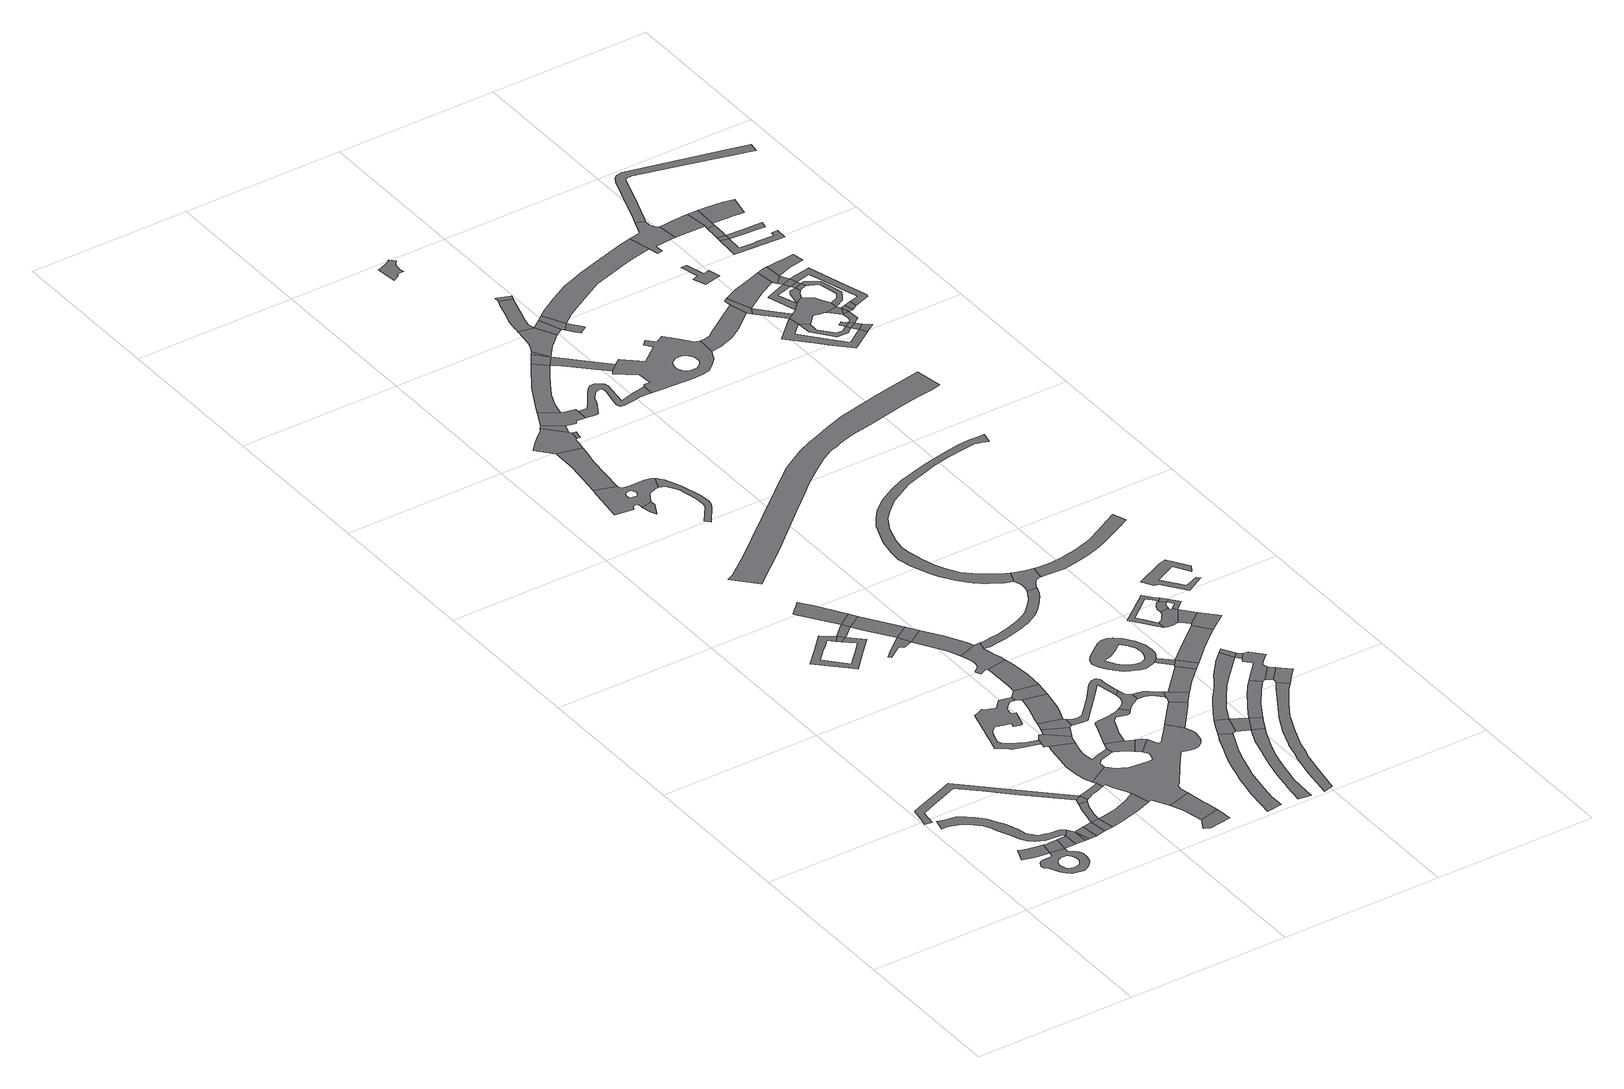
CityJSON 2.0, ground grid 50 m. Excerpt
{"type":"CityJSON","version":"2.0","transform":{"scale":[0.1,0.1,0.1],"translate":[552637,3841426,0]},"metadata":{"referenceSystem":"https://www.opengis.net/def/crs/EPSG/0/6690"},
"CityObjects":{
"road1":{"type":"Road","attributes":{"RoadStructureAttribute.sectionType":"1"},"geometry":[{"type":"MultiSurface","lod":"1","boundaries":[[[0,1,2,3,4,5,6,7,8]]]}]},
"road2":{"type":"Road","geometry":[{"type":"MultiSurface","lod":"1","boundaries":[[[7,9,10,11,12,13,14,15,16,17,18,19,20,21,22,23,24,25,26,27,28,29,30,31,32,33,34],[35,36,37,38,39,40,41,42,43,44,45,46,47,48,49,50,51,52,53,54,55,56,57,58]]]}]},
"road3":{"type":"Road","geometry":[{"type":"MultiSurface","lod":"1","boundaries":[[[59,60,61,62,63,64,65,66,67,68,69,70,71,72,73,74,75,76,77,78,79,80,81,82,83,84,85,86,87,88,89,90,91,92,93,94,95,96]]]}]},
"road4":{"type":"Road","geometry":[{"type":"MultiSurface","lod":"1","boundaries":[[[97,98,8,7,34,99]]]}]},
"road5":{"type":"Road","attributes":{"RoadStructureAttribute.sectionType":"1"},"geometry":[{"type":"MultiSurface","lod":"1","boundaries":[[[95,99,34,100]]]}]},
"road6":{"type":"Road","attributes":{"RoadStructureAttribute.sectionType":"1"},"geometry":[{"type":"MultiSurface","lod":"1","boundaries":[[[101,102,103,104,105,106,107,108,109,110,111,112,113,114,115]]]}]},
"road7":{"type":"Road","geometry":[{"type":"MultiSurface","lod":"1","boundaries":[[[96,95,100,116,117,118]]]}]},
"road8":{"type":"Road","attributes":{"RoadStructureAttribute.sectionType":"1"},"geometry":[{"type":"MultiSurface","lod":"1","boundaries":[[[118,117,119]]]}]},
"road9":{"type":"Road","geometry":[{"type":"MultiSurface","lod":"1","boundaries":[[[120,118,119,121]]]}]},
"road10":{"type":"Road","attributes":{"RoadStructureAttribute.sectionType":"1"},"geometry":[{"type":"MultiSurface","lod":"1","boundaries":[[[122,120,121,123]]]}]},
"road11":{"type":"Road","geometry":[{"type":"MultiSurface","lod":"1","boundaries":[[[124,122,123,125]]]}]},
"road12":{"type":"Road","geometry":[{"type":"MultiSurface","lod":"1","boundaries":[[[126,127,128,122,124,129,130,131,132,133]]]}]},
"road13":{"type":"Road","geometry":[{"type":"MultiSurface","lod":"1","boundaries":[[[115,114,126,133,134]]]}]},
"road14":{"type":"Road","attributes":{"RoadStructureAttribute.sectionType":"1"},"geometry":[{"type":"MultiSurface","lod":"1","boundaries":[[[135,136,137,138,139,124,125,140,141,142,143]]]}]},
"road15":{"type":"Road","geometry":[{"type":"MultiSurface","lod":"1","boundaries":[[[144,145,115,134,146,147,148,149]]]}]},
"road16":{"type":"Road","geometry":[{"type":"MultiSurface","lod":"1","boundaries":[[[150,151,152,153,154,155,156,157,158,159,160,161,162,163,164,165,166,167,168,169,170,171]]]}]},
"road17":{"type":"Road","geometry":[{"type":"MultiSurface","lod":"1","boundaries":[[[172,173,174,175,176,177,178,179,180,181,182,183,184,185,186,187,188,189,190,191,192,193,194,195,196,197,198,199,200,201,202,203,204,205,206,207,208,209,210,211,212,213,214,215,216,217,218,219,220]]]}]},
"road18":{"type":"Road","geometry":[{"type":"MultiSurface","lod":"1","boundaries":[[[221,222,223,224,225,226]]]}]},
"road19":{"type":"Road","geometry":[{"type":"MultiSurface","lod":"1","boundaries":[[[227,228,229,230,231,232,223,222]]]}]},
"road20":{"type":"Road","geometry":[{"type":"MultiSurface","lod":"1","boundaries":[[[233,234,235,236,237,238,239,240,241,242,243,244,245,246,247,248,249,250]]]}]},
"road21":{"type":"Road","geometry":[{"type":"MultiSurface","lod":"1","boundaries":[[[251,252,192,191,253,233,250,254,255,256]]]}]},
"road22":{"type":"Road","geometry":[{"type":"MultiSurface","lod":"1","boundaries":[[[171,170,160,159]]]}]},
"road23":{"type":"Road","geometry":[{"type":"MultiSurface","lod":"1","boundaries":[[[257,256,255,258]]]}]},
"road24":{"type":"Road","attributes":{"RoadStructureAttribute.sectionType":"1"},"geometry":[{"type":"MultiSurface","lod":"1","boundaries":[[[259,171,159,260]]]}]},
"road25":{"type":"Road","geometry":[{"type":"MultiSurface","lod":"1","boundaries":[[[261,257,258,262,263,264]]]}]},
"road26":{"type":"Road","geometry":[{"type":"MultiSurface","lod":"1","boundaries":[[[265,266,267,268,269,270,271,272,273,274,275,276,277,278,279,280,240,239,144,149,281,282,283,135,143,284,230,229,285,286,287,288,289,290,291,292,293,294,295,296,297,298,299,300,301]]]}]},
"road27":{"type":"Road","attributes":{"RoadStructureAttribute.sectionType":"1"},"geometry":[{"type":"MultiSurface","lod":"1","boundaries":[[[302,303,304,305,306,259,307]]]}]},
"road28":{"type":"Road","attributes":{"RoadStructureAttribute.sectionType":"1"},"geometry":[{"type":"MultiSurface","lod":"1","boundaries":[[[308,309,310,311,312,313,314,315]]]}]},
"road29":{"type":"Road","geometry":[{"type":"MultiSurface","lod":"1","boundaries":[[[316,317,244,243,318,319,320,321,322,323]]]}]},
"road30":{"type":"Road","attributes":{"RoadStructureAttribute.sectionType":"1"},"geometry":[{"type":"MultiSurface","lod":"1","boundaries":[[[324,325,326,261,264,327,328,329]]]}]},
"road31":{"type":"Road","geometry":[{"type":"MultiSurface","lod":"1","boundaries":[[[307,259,260,330]]]}]},
"road32":{"type":"Road","geometry":[{"type":"MultiSurface","lod":"1","boundaries":[[[331,330,260,332,308,333]]]}]},
"road33":{"type":"Road","geometry":[{"type":"MultiSurface","lod":"1","boundaries":[[[334,322,321,271,270]]]}]},
"road34":{"type":"Road","geometry":[{"type":"MultiSurface","lod":"1","boundaries":[[[335,220,219,336,324,329,337]]]}]},
"road35":{"type":"Road","geometry":[{"type":"MultiSurface","lod":"1","boundaries":[[[333,308,315,338]]]}]},
"road36":{"type":"Road","geometry":[{"type":"MultiSurface","lod":"1","boundaries":[[[339,340,341,342,343,344,345,346,347,316,323,348,349,350,351,352,353,354,355]]]}]},
"road37":{"type":"Road","attributes":{"RoadStructureAttribute.sectionType":"1"},"geometry":[{"type":"MultiSurface","lod":"1","boundaries":[[[356,357,358,359,360,361,335,337]]]}]},
"road38":{"type":"Road","attributes":{"RoadStructureAttribute.sectionType":"1"},"geometry":[{"type":"MultiSurface","lod":"1","boundaries":[[[362,363,338,315,364,365,366,367]]]}]},
"road39":{"type":"Road","geometry":[{"type":"MultiSurface","lod":"1","boundaries":[[[368,369,370,371,372]]]}]},
"road40":{"type":"Road","geometry":[{"type":"MultiSurface","lod":"1","boundaries":[[[367,366,373,374,375,376,377,378,359,358,379,380,381,382,383]]]}]},
"road41":{"type":"Road","attributes":{"RoadStructureAttribute.sectionType":"1"},"geometry":[{"type":"MultiSurface","lod":"1","boundaries":[[[384,385,386,387,388,389,390,391,392,372,371,393,394,395,396,397,398,399,400,401,402,403,404,405],[406,407,408,409,410,411,412,413,414,415,416,417,418,419,420,421,422,423]]]}]},
"road42":{"type":"Road","attributes":{"RoadStructureAttribute.sectionType":"1"},"geometry":[{"type":"MultiSurface","lod":"1","boundaries":[[[424,425,426,427,428,429,430,431,432,433,434,263,262,435,436,437,438,439,440,441]]]}]},
"road43":{"type":"Road","attributes":{"RoadStructureAttribute.sectionType":"1"},"geometry":[{"type":"MultiSurface","lod":"1","boundaries":[[[442,443,384,405,444,445,446]]]}]},
"road44":{"type":"Road","geometry":[{"type":"MultiSurface","lod":"1","boundaries":[[[447,448,449,450,451,452,453,454,455,456,457,458,459,460,461,462,463,464,465,466,467,468,469,470,471,472,473]]]}]},
"road45":{"type":"Road","geometry":[{"type":"MultiSurface","lod":"1","boundaries":[[[474,475,476,477,478,442,446,479,480,481,482,483,484,485]]]}]},
"road46":{"type":"Road","geometry":[{"type":"MultiSurface","lod":"1","boundaries":[[[486,487,441,440,488,489,490,339,355,491,492,493,494]]]}]},
"road47":{"type":"Road","geometry":[{"type":"MultiSurface","lod":"1","boundaries":[[[495,496,497,498,499,500,501,502,503,504,505,506,507,508,509,510,511,397,396]]]}]},
"road48":{"type":"Road","geometry":[{"type":"MultiSurface","lod":"1","boundaries":[[[512,513,514,515,516,517,518,519,520,521,522,523,524,525,526,527,528,529,530]]]}]},
"road49":{"type":"Road","attributes":{"RoadStructureAttribute.sectionType":"1"},"geometry":[{"type":"MultiSurface","lod":"1","boundaries":[[[531,474,485,532]]]}]},
"road50":{"type":"Road","geometry":[{"type":"MultiSurface","lod":"1","boundaries":[[[533,534,265,301,535,536]]]}]},
"road51":{"type":"Road","geometry":[{"type":"MultiSurface","lod":"1","boundaries":[[[537,538,483,482]]]}]},
"road52":{"type":"Road","geometry":[{"type":"MultiSurface","lod":"1","boundaries":[[[539,540,541,542,494,493,543,544,545,546,547]]]}]},
"road53":{"type":"Road","geometry":[{"type":"MultiSurface","lod":"1","boundaries":[[[548,549,447,473,550,551]]]}]},
"road54":{"type":"Road","geometry":[{"type":"MultiSurface","lod":"1","boundaries":[[[552,553,531,532,554,555,556,557,558,559]]]}]},
"road55":{"type":"Road","geometry":[{"type":"MultiSurface","lod":"1","boundaries":[[[547,546,560,533,536,561,562]]]}]},
"road56":{"type":"Road","geometry":[{"type":"MultiSurface","lod":"1","boundaries":[[[563,564,565,566,567,568,569,570,571,572,573,574,575,576,577,578,579,383,382,580,581,582,583,584,585,586,587,588,589,590,591,592,593,594,595,596,597,598]]]}]},
"road57":{"type":"Road","geometry":[{"type":"MultiSurface","lod":"1","boundaries":[[[551,550,512,599]]]}]},
"road58":{"type":"Road","geometry":[{"type":"MultiSurface","lod":"1","boundaries":[[[599,512,530,600,601]]]}]},
"road59":{"type":"Road","geometry":[{"type":"MultiSurface","lod":"1","boundaries":[[[602,603,604,605,606,607,608,609,610,611,612,613,614,615,616,617,618,619,620,621,622,623,624,625,626,627,628,629],[630,631,632,633,634,635,636,637,638,639,640,641,642,643,644,645,646,647,648,649,650,651]]]}]},
"road60":{"type":"Road","attributes":{"RoadStructureAttribute.sectionType":"1"},"geometry":[{"type":"MultiSurface","lod":"1","boundaries":[[[652,653,654,655,656,552,559,657,658,659,660,661,662]]]}]},
"road61":{"type":"Road","geometry":[{"type":"MultiSurface","lod":"1","boundaries":[[[663,664,562,561,665,666,667]]]}]},
"road62":{"type":"Road","geometry":[{"type":"MultiSurface","lod":"1","boundaries":[[[668,669,670,671,672,673,674,675,676,677,678,679,680,681,682,683,684,685,686,687,688,689,690,691]]]}]},
"road63":{"type":"Road","geometry":[{"type":"MultiSurface","lod":"1","boundaries":[[[622,621,692,693]]]}]},
"road64":{"type":"Road","geometry":[{"type":"MultiSurface","lod":"1","boundaries":[[[694,695,696,697,698,699,700,701,702,548,551,703,704,705,706,707,708,709,710,711]]]}]},
"road65":{"type":"Road","geometry":[{"type":"MultiSurface","lod":"1","boundaries":[[[712,713,714,715,716,599,601,717,718,719]]]}]},
"road66":{"type":"Road","geometry":[{"type":"MultiSurface","lod":"1","boundaries":[[[693,692,663,667,720]]]}]},
"road67":{"type":"Road","attributes":{"RoadStructureAttribute.sectionType":"1"},"geometry":[{"type":"MultiSurface","lod":"1","boundaries":[[[721,722,723,724,725,726,727,728,729,730,731,732,733,734,735,557,556,736,737,738,739,740,741,742,743,744,745,746,747,748,749,750,751,752,753]]]}]},
"road68":{"type":"Road","geometry":[{"type":"MultiSurface","lod":"1","boundaries":[[[754,652,662,755]]]}]},
"road69":{"type":"Road","attributes":{"RoadStructureAttribute.sectionType":"1"},"geometry":[{"type":"MultiSurface","lod":"1","boundaries":[[[756,754,755]]]}]},
"road70":{"type":"Road","geometry":[{"type":"MultiSurface","lod":"1","boundaries":[[[757,758,759,760,761,762,763,764,563,598,765,766,767,768,769,770,771]]]}]},
"road71":{"type":"Road","attributes":{"RoadStructureAttribute.sectionType":"1"},"geometry":[{"type":"MultiSurface","lod":"1","boundaries":[[[772,773,774,775,776,777,778,779,780,781,782,783,784,785,786,787,788,789,790,791,792,793,794,795,796,797,798,799,800,801,802,803]]]}]},
"road72":{"type":"Road","attributes":{"RoadStructureAttribute.sectionType":"1"},"geometry":[{"type":"MultiSurface","lod":"1","boundaries":[[[804,805,755,662,806,807,808,809]]]}]},
"road73":{"type":"Road","geometry":[{"type":"MultiSurface","lod":"1","boundaries":[[[810,811,812,693,720,813,814,815,816]]]}]},
"road74":{"type":"Road","geometry":[{"type":"MultiSurface","lod":"1","boundaries":[[[817,818,819,820,821,756,755,822,823,824,825,826]]]}]},
"road75":{"type":"Road","geometry":[{"type":"MultiSurface","lod":"1","boundaries":[[[827,828,829,830]]]}]},
"road76":{"type":"Road","geometry":[{"type":"MultiSurface","lod":"1","boundaries":[[[831,832,833,834,835,836,837,838,839,840,841,842,843,844]]]}]},
"road77":{"type":"Road","geometry":[{"type":"MultiSurface","lod":"1","boundaries":[[[845,846,847,848,849,850,851,712,719,828,827,852,853,854,855,856,857]]]}]},
"road78":{"type":"Road","geometry":[{"type":"MultiSurface","lod":"1","boundaries":[[[858,694,711,859]]]}]},
"road79":{"type":"Road","geometry":[{"type":"MultiSurface","lod":"1","boundaries":[[[859,711,847,846]]]}]},
"road80":{"type":"Road","geometry":[{"type":"MultiSurface","lod":"1","boundaries":[[[860,861,862,863,864,865,866,867,868,869,870,871,872,873,874,875,876,877]]]}]},
"road81":{"type":"Road","geometry":[{"type":"MultiSurface","lod":"1","boundaries":[[[830,829,878,668,691,879,880,881]]]}]},
"road82":{"type":"Road","geometry":[{"type":"MultiSurface","lod":"1","boundaries":[[[882,883,884,885,886,887,888,889,890,868,867,891,892,893,894,895,896]]]}]},
"road83":{"type":"Road","attributes":{"RoadStructureAttribute.sectionType":"1"},"geometry":[{"type":"MultiSurface","lod":"1","boundaries":[[[897,898,899,900,901,902,817,826,903,904,905,906,907]]]}]},
"road84":{"type":"Road","attributes":{"RoadStructureAttribute.sectionType":"1"},"geometry":[{"type":"MultiSurface","lod":"1","boundaries":[[[908,826,825,909]]]}]},
"road85":{"type":"Road","geometry":[{"type":"MultiSurface","lod":"1","boundaries":[[[910,911,912,913,914,915,916,917,918,919,920,921,922,923,924,925,926,927,928,929,930,931,932,933,934,935,760,759,936,937,938,939,940,941,942,943,944,945,946,947,948,949,950,951,952,953,954,955,956,957,958,959,960,961,962,963,964]]]}]},
"road86":{"type":"Road","geometry":[{"type":"MultiSurface","lod":"1","boundaries":[[[965,966,967,968,969,970,885,884,971,972,973,974,975]]]}]},
"road87":{"type":"Road","geometry":[{"type":"MultiSurface","lod":"1","boundaries":[[[895,894,976,977,978,979]]]}]},
"road88":{"type":"Road","attributes":{"RoadStructureAttribute.sectionType":"1"},"geometry":[{"type":"MultiSurface","lod":"1","boundaries":[[[980,908,909,981,982]]]}]},
"road89":{"type":"Road","geometry":[{"type":"MultiSurface","lod":"1","boundaries":[[[983,897,907,984,985]]]}]},
"road90":{"type":"Road","geometry":[{"type":"MultiSurface","lod":"1","boundaries":[[[979,978,810,816,986]]]}]},
"road91":{"type":"Road","geometry":[{"type":"MultiSurface","lod":"1","boundaries":[[[877,876,965,975,987]]]}]},
"road92":{"type":"Road","geometry":[{"type":"MultiSurface","lod":"1","boundaries":[[[988,989,990,991,982,981]]]}]},
"road93":{"type":"Road","geometry":[{"type":"MultiSurface","lod":"1","boundaries":[[[992,993,987,975,994,995,996,896,895]]]}]},
"road94":{"type":"Road","geometry":[{"type":"MultiSurface","lod":"1","boundaries":[[[997,998,999,1000,1001,1002,1003,1004,1005,1006,1007,809,808,1008,1009,1010,1011,1012,753,752,1013,1014,1015,1016,1017,1018,1019,1020,1021,1022],[1023,1024,1025,1026,1027,1028,1029,1030,1031,1032,1033,1034,1035,1036,1037,1038,1039,1040,1041,1042,1043,1044,1045,1046,1047,1048,1049,1050,1051,1052,1053,1054,1055,1056,1057,1058,1059,1060,1061,1062,1063,1064,1065,1066,1067,1068,1069,1070,1071,1072,1073,1074,1075]]]}]},
"road95":{"type":"Road","geometry":[{"type":"MultiSurface","lod":"1","boundaries":[[[1076,1077,1078,1079,1080,1081,1082,1083,1084,1085,771,770,1086,1087,1088,1089,1090,1091,1092,1093,1094]]]}]},
"road96":{"type":"Road","geometry":[{"type":"MultiSurface","lod":"1","boundaries":[[[1095,1096,1097,1098,1099,1100,1101,1102,1103,1104,1105,1106,1107]]]}]},
"road97":{"type":"Road","attributes":{"RoadStructureAttribute.sectionType":"1"},"geometry":[{"type":"MultiSurface","lod":"1","boundaries":[[[1108,1109,1110,1111,1112,1113,1114,1115,1116,980,982,1117,1118,1119,1120,1121,1122,1123,1124]]]}]},
"road98":{"type":"Road","attributes":{"RoadStructureAttribute.sectionType":"1"},"geometry":[{"type":"MultiSurface","lod":"1","boundaries":[[[1125,1126,1127,1128,998,997,1129,1130,1131,1132,1133]]]}]},
"road99":{"type":"Road","geometry":[{"type":"MultiSurface","lod":"1","boundaries":[[[1134,1135,1136,1125,1133,1137,1138]]]}]},
"road100":{"type":"Road","geometry":[{"type":"MultiSurface","lod":"1","boundaries":[[[1139,1140,1138,1137,1141,1142]]]}]},
"road101":{"type":"Road","geometry":[{"type":"MultiSurface","lod":"1","boundaries":[[[1141,1143,1144,1145,1146,1147,1148,1149,1150,1151,1152,1153,1154,1155,1156]]]}]},
"road102":{"type":"Road","geometry":[{"type":"MultiSurface","lod":"1","boundaries":[[[1157,1158,1159,1160,1161,1162,1163,1164]]]}]},
"road103":{"type":"Road","geometry":[{"type":"MultiSurface","lod":"1","boundaries":[[[1156,1165,1166,1167,1168,1169,1170,1171,1172,1173,1174,1175,1176,1177,1178]]]}]},
"road104":{"type":"Road","attributes":{"RoadStructureAttribute.sectionType":"1"},"geometry":[{"type":"MultiSurface","lod":"1","boundaries":[[[1179,1180,1181,1134,1138,1182,1183,1184,1185]]]}]},
"road105":{"type":"Road","geometry":[{"type":"MultiSurface","lod":"1","boundaries":[[[1186,1187,1188,1189,1190,1191,1192,1142,1141,1156,1178,1193,1194,1195,1196,1197,1198]]]}]},
"road106":{"type":"Road","geometry":[{"type":"MultiSurface","lod":"1","boundaries":[[[1199,1200,1108,1124,1201,1202,1203,1204,1205,1206,1207,1208]]]}]},
"road107":{"type":"Road","geometry":[{"type":"MultiSurface","lod":"1","boundaries":[[[1209,1210,1211,1212,1191,1190,1213,1214,1215,1216]]]}]},
"road108":{"type":"Road","geometry":[{"type":"MultiSurface","lod":"1","boundaries":[[[1217,1218,1171,1219]]]}]},
"road109":{"type":"Road","geometry":[{"type":"MultiSurface","lod":"1","boundaries":[[[1219,1171,1170,1220]]]}]},
"road110":{"type":"Road","geometry":[{"type":"MultiSurface","lod":"1","boundaries":[[[1220,1170,1150,1221]]]}]},
"road111":{"type":"Road","geometry":[{"type":"MultiSurface","lod":"1","boundaries":[[[1222,1223,1224,1225,1226,1190,1189,1227,1228,1229]]]}]},
"road112":{"type":"Road","geometry":[{"type":"MultiSurface","lod":"1","boundaries":[[[1221,1150,1149,1230]]]}]},
"road113":{"type":"Road","geometry":[{"type":"MultiSurface","lod":"1","boundaries":[[[1231,1197,1196,1232,1233,1234]]]}]},
"road114":{"type":"Road","geometry":[{"type":"MultiSurface","lod":"1","boundaries":[[[1235,1236,1237,1238,1233,1239,1240,1219,1220]]]}]},
"road115":{"type":"Road","geometry":[{"type":"MultiSurface","lod":"1","boundaries":[[[1234,1233,1238]]]}]},
"road116":{"type":"Road","geometry":[{"type":"MultiSurface","lod":"1","boundaries":[[[1241,1242,1179,1185,1243,1244]]]}]},
"road117":{"type":"Road","geometry":[{"type":"MultiSurface","lod":"1","boundaries":[[[1244,1243,1209,1245]]]}]},
"road118":{"type":"Road","geometry":[{"type":"MultiSurface","lod":"1","boundaries":[[[1245,1209,1216,1246]]]}]},
"road119":{"type":"Road","geometry":[{"type":"MultiSurface","lod":"1","boundaries":[[[1247,1234,1238,1248]]]}]},
"road120":{"type":"Road","geometry":[{"type":"MultiSurface","lod":"1","boundaries":[[[1246,1216,1222,1249]]]}]},
"road121":{"type":"Road","geometry":[{"type":"MultiSurface","lod":"1","boundaries":[[[1249,1222,1229,1250]]]}]},
"road122":{"type":"Road","geometry":[{"type":"MultiSurface","lod":"1","boundaries":[[[1251,1247,1248,1252]]]}]},
"road123":{"type":"Road","attributes":{"RoadStructureAttribute.sectionType":"1"},"geometry":[{"type":"MultiSurface","lod":"1","boundaries":[[[1253,1254,1255,1205,1204,1256]]]}]},
"road124":{"type":"Road","geometry":[{"type":"MultiSurface","lod":"1","boundaries":[[[1257,1258,1259,1260,1261,1262,1263,1264,1249,1250,1265,1266,1267,1268,1269,1198,1197]]]}]},
"road125":{"type":"Road","geometry":[{"type":"MultiSurface","lod":"1","boundaries":[[[1270,1271,1272,1273,1274,1275,1276,1277,1278,1245,1246,1279,1280,1281,1282,1283,1284,1285,1286,1251,1252]]]}]},
"road126":{"type":"Road","geometry":[{"type":"MultiSurface","lod":"1","boundaries":[[[1287,1288,1289,1290]]]}]},
"road127":{"type":"Road","attributes":{"RoadStructureAttribute.sectionType":"1"},"geometry":[{"type":"MultiSurface","lod":"1","boundaries":[[[1291,1292,1293,1294,1295,1241,1244,1296,1297,1298,1299]]]}]},
"road128":{"type":"Road","geometry":[{"type":"MultiSurface","lod":"1","boundaries":[[[1300,1301,1302,1303,1304,1287,1290]]]}]},
"road129":{"type":"Road","geometry":[{"type":"MultiSurface","lod":"1","boundaries":[[[1253,1256,1303,1302,1305,1306]]]}]},
"road130":{"type":"Road","geometry":[{"type":"MultiSurface","lod":"1","boundaries":[[[1288,1307,1308,1309,1310,1311,1312,1313,1314,1315,1316,1317,1318,1319,1320,1321,1322,1289]]]}]},
"road131":{"type":"Road","geometry":[{"type":"MultiSurface","lod":"1","boundaries":[[[1323,1290,1289,1324,1325,1326,1327]]]}]},
"road132":{"type":"Road","attributes":{"RoadStructureAttribute.sectionType":"1"},"geometry":[{"type":"MultiSurface","lod":"1","boundaries":[[[1328,1329,1330,1306,1305,1331,1332,1333,1334,1335]]]}]},
"road133":{"type":"Road","attributes":{"RoadStructureAttribute.sectionType":"1"},"geometry":[{"type":"MultiSurface","lod":"1","boundaries":[[[1336,1337,1338,1339,1340,1341,1342,1343,1344,1199,1208,1345,1346,1347,1348,1349,1350,1351,1352,1353]]]}]}
},
"vertices":[
[196,231,0],[166,237,0],[153,240,0],[139,245,0],[124,202,0],[159,193,0],[190,188,0],[204,186,0],[211,228,0],
[202,171,0],[199,171,0],[172,170,0],[160,165,0],[157,163,0],[149,148,0],[152,138,0],[159,133,0],[167,118,0],[177,98,0],[187,83,0],[190,81,0],[200,73,0],[218,68,0],[235,66,0],[250,74,0],[262,84,0],[272,96,0],[276,114,0],[277,116,0],[277,134,0],[272,146,0],[265,153,0],[257,159,0],[249,166,0],[249,181,0],[212,96,0],[205,100,0],[202,101,0],[197,111,0],[195,118,0],[195,128,0],[199,138,0],[204,143,0],[210,147,0],[212,148,0],[219,151,0],[223,151,0],[229,151,0],[237,149,0],[244,141,0],[245,139,0],[247,136,0],[249,129,0],[250,118,0],[250,116,0],[245,106,0],[240,99,0],[230,94,0],[220,93,0],
[293,259,0],[288,262,0],[261,264,0],[238,269,0],[228,272,0],[223,273,0],[213,286,0],[203,301,0],[198,323,0],[185,360,0],[178,373,0],[172,385,0],[154,415,0],[131,440,0],[116,455,0],[91,470,0],[66,474,0],[37,481,0],[29,444,0],[46,443,0],[59,442,0],[76,434,0],[99,422,0],[112,412,0],[129,392,0],[142,370,0],[148,353,0],[150,348,0],[165,313,0],[175,288,0],[188,268,0],[203,253,0],[227,242,0],[228,241,0],[261,239,0],[283,237,0],[286,229,0],[303,252,0],
[226,226,0],[224,226,0],[254,226,0],
[286,182,0],
[297,485,0],[216,563,0],[165,613,0],[36,562,0],[15,554,0],[6,502,0],[3,488,0],[24,484,0],[31,531,0],[60,544,0],[162,585,0],[220,530,0],[283,469,0],[405,353,0],[422,363,0],
[304,182,0],[316,182,0],[316,232,0],
[329,182,0],
[347,237,0],[354,182,0],
[378,242,0],[385,188,0],
[403,245,0],[413,193,0],
[400,335,0],[390,303,0],[385,278,0],[404,255,0],[406,273,0],[415,308,0],[423,325,0],[425,330,0],
[432,338,0],
[545,294,0],[535,288,0],[510,274,0],[463,256,0],[457,255,0],[426,195,0],[442,199,0],[511,216,0],[561,236,0],
[494,386,0],[471,378,0],[442,343,0],[457,351,0],[471,355,0],[500,366,0],
[272,1384,0],[225,1335,0],[220,1331,0],[178,1288,0],[254,1214,0],[271,1196,0],[296,1222,0],[325,1253,0],[368,1297,0],[327,1337,0],[306,1326,0],[338,1297,0],[308,1265,0],[288,1245,0],[269,1224,0],[259,1234,0],[210,1288,0],[239,1317,0],[259,1336,0],[277,1354,0],[296,1336,0],[310,1354,0],
[504,857,0],[498,858,0],[494,856,0],[488,848,0],[473,832,0],[440,845,0],[436,849,0],[420,842,0],[405,836,0],[387,769,0],[384,759,0],[384,758,0],[377,733,0],[371,711,0],[361,677,0],[390,657,0],[396,648,0],[427,639,0],[469,627,0],[478,625,0],[482,645,0],[469,648,0],[441,656,0],[439,657,0],[427,664,0],[413,672,0],[400,680,0],[389,691,0],[385,701,0],[391,721,0],[396,736,0],[401,746,0],[401,747,0],[419,761,0],[448,754,0],[464,750,0],[462,734,0],[479,729,0],[486,729,0],[489,734,0],[503,783,0],[490,789,0],[494,811,0],[502,822,0],[512,831,0],[517,835,0],[524,836,0],[535,833,0],[535,851,0],
[695,86,0],[692,102,0],[630,85,0],[611,49,0],[628,40,0],[698,50,0],
[684,141,0],[682,150,0],[671,210,0],[599,190,0],[617,145,0],[619,136,0],
[488,603,0],[482,586,0],[475,533,0],[471,498,0],[474,456,0],[479,423,0],[489,400,0],[554,439,0],[554,457,0],[564,469,0],[613,485,0],[608,505,0],[559,490,0],[558,489,0],[546,489,0],[543,522,0],[548,554,0],[554,577,0],
[504,660,0],[494,663,0],[475,608,0],[560,599,0],[564,608,0],[507,659,0],
[514,679,0],[584,647,0],
[352,1394,0],[365,1372,0],
[522,708,0],[594,650,0],[596,682,0],[591,690,0],
[803,513,0],[791,499,0],[746,446,0],[736,453,0],[731,466,0],[723,481,0],[681,440,0],[691,423,0],[689,408,0],[688,407,0],[682,395,0],[669,393,0],[644,395,0],[609,400,0],[591,409,0],[577,417,0],[510,369,0],[520,347,0],[538,310,0],[571,239,0],[666,238,0],[668,253,0],[670,255,0],[678,263,0],[724,326,0],[760,375,0],[764,381,0],[787,376,0],[802,372,0],[817,374,0],[829,383,0],[832,384,0],[842,400,0],[846,417,0],[849,435,0],[844,452,0],[838,469,0],
[339,1511,0],[314,1548,0],[273,1509,0],[281,1496,0],[286,1489,0],[395,1425,0],
[441,1258,0],[384,1210,0],[369,1197,0],[376,1190,0],[395,1203,0],[419,1220,0],[431,1210,0],[461,1221,0],
[617,529,0],[611,512,0],[615,484,0],[646,470,0],[653,463,0],[664,453,0],[695,498,0],[668,510,0],
[552,825,0],[543,782,0],[528,731,0],[609,738,0],[611,742,0],[623,810,0],
[410,1402,0],
[453,1338,0],[388,1337,0],[486,1288,0],
[713,491,0],
[557,873,0],[548,827,0],[630,860,0],
[509,1253,0],
[742,644,0],[727,636,0],[699,631,0],[667,628,0],[658,626,0],[654,625,0],[650,620,0],[649,618,0],[633,573,0],[680,555,0],[686,569,0],[700,603,0],[710,613,0],[717,616,0],[745,606,0],[755,609,0],[764,621,0],
[632,915,0],[626,977,0],[621,1007,0],[558,997,0],[559,952,0],[559,897,0],
[582,1134,0],[549,1194,0],[517,1131,0],[525,1109,0],[532,1090,0],[591,1112,0],
[230,2123,0],[237,2106,0],[259,2146,0],[257,2161,0],[222,2153,0],
[545,1054,0],[545,1037,0],[543,1024,0],[523,1006,0],[531,989,0],[551,999,0],[618,1025,0],[612,1046,0],[605,1075,0],[602,1082,0],[609,1112,0],
[159,2294,0],[156,2272,0],[148,2212,0],[143,2175,0],[142,2165,0],[199,2158,0],[204,2168,0],[217,2175,0],[224,2171,0],[258,2163,0],[276,2194,0],[301,2206,0],[311,2206,0],[328,2247,0],[321,2251,0],[301,2256,0],[253,2256,0],[247,2257,0],[237,2258,0],[236,2258,0],[226,2263,0],[223,2273,0],[226,2208,0],[221,2213,0],[221,2214,0],[219,2220,0],[221,2228,0],[224,2231,0],[229,2236,0],[235,2236,0],[239,2236,0],[240,2235,0],[246,2233,0],[248,2225,0],[249,2223,0],[249,2218,0],[244,2208,0],[240,2207,0],[236,2206,0],[231,2207,0],
[785,737,0],[781,766,0],[780,786,0],[773,794,0],[770,796,0],[755,794,0],[740,783,0],[698,731,0],[644,675,0],[632,670,0],[617,672,0],[629,645,0],[642,645,0],[713,721,0],[760,771,0],[770,723,0],[774,701,0],[789,714,0],
[176,2493,0],[174,2413,0],[237,2408,0],[244,2441,0],[250,2475,0],
[894,392,0],[886,375,0],[884,372,0],[865,322,0],[864,320,0],[858,304,0],[848,277,0],[836,235,0],[831,215,0],[824,187,0],[822,180,0],[817,152,0],[810,114,0],[803,52,0],[799,17,0],[848,25,0],[847,70,0],[852,109,0],[854,130,0],[865,189,0],[866,195,0],[869,206,0],[881,249,0],[883,257,0],[895,293,0],[900,308,0],[929,375,0],
[208,2616,0],[200,2605,0],[180,2588,0],[158,2567,0],[133,2542,0],[253,2498,0],[256,2518,0],[258,2519,0],[261,2521,0],[265,2551,0],[261,2555,0],[261,2558,0],
[804,684,0],[794,694,0],[774,681,0],[769,666,0],[759,654,0],[777,634,0],[789,644,0],[809,654,0],[811,679,0],
[331,2199,0],[342,2184,0],[352,2164,0],[367,2104,0],[367,2084,0],[368,2072,0],[363,2059,0],[324,2006,0],[338,1992,0],[378,2050,0],[385,2065,0],[388,2077,0],[387,2092,0],[385,2112,0],[367,2177,0],[346,2227,0],[333,2244,0],
[980,361,0],[958,308,0],[946,261,0],[943,252,0],[929,200,0],[917,145,0],[908,85,0],[907,83,0],[900,20,0],[938,13,0],[942,103,0],[950,145,0],[954,168,0],[963,204,0],[968,226,0],[969,229,0],[983,271,0],[1007,331,0],[1014,344,0],
[215,2625,0],[270,2588,0],
[872,595,0],[839,556,0],[903,551,0],[912,563,0],
[273,2521,0],[278,2549,0],
[854,667,0],[844,675,0],[831,677,0],[825,678,0],[814,654,0],[832,652,0],[852,645,0],[877,620,0],[888,642,0],
[924,454,0],[909,425,0],[942,378,0],[959,436,0],
[244,2684,0],[227,2650,0],[300,2581,0],[307,2591,0],[335,2589,0],[337,2624,0],[337,2637,0],[294,2646,0],
[877,607,0],[942,601,0],[897,635,0],
[854,1243,0],[847,1229,0],[839,1215,0],[838,1213,0],[829,1202,0],[821,1192,0],[809,1179,0],[793,1164,0],[776,1152,0],[757,1143,0],[739,1136,0],[734,1135,0],[715,1128,0],[694,1123,0],[672,1118,0],[646,1115,0],[624,1112,0],[610,1082,0],[626,1082,0],[649,1085,0],[677,1089,0],[701,1094,0],[723,1100,0],[744,1106,0],[753,1110,0],[769,1116,0],[791,1127,0],[812,1140,0],[831,1158,0],[844,1173,0],[853,1184,0],[860,1193,0],[863,1197,0],[874,1215,0],[882,1233,0],[884,1240,0],
[1007,411,0],
[1026,368,0],[1037,389,0],
[919,930,0],[904,935,0],[886,937,0],[869,930,0],[856,920,0],[823,894,0],[819,892,0],[807,877,0],[802,857,0],[810,834,0],[826,813,0],[833,804,0],[846,790,0],[853,782,0],[870,774,0],[878,770,0],[893,763,0],[911,760,0],[938,768,0],[945,771,0],[960,783,0],[973,806,0],[975,823,0],[972,853,0],[963,873,0],[958,884,0],[957,886,0],[937,913,0],[883,800,0],[869,810,0],[863,815,0],[857,823,0],[845,842,0],[840,852,0],[847,855,0],[867,860,0],[869,861,0],[883,870,0],[894,878,0],[914,895,0],[932,875,0],[936,867,0],[940,860,0],[942,856,0],[945,836,0],[942,816,0],[933,798,0],[924,794,0],[915,790,0],[900,793,0],
[360,2882,0],[350,2868,0],[298,2789,0],[276,2746,0],[251,2698,0],[304,2689,0],[321,2729,0],[346,2772,0],[370,2809,0],[383,2827,0],[397,2847,0],
[981,723,0],[968,710,0],[979,641,0],[996,657,0],[1021,681,0],
[1163,508,0],[1146,483,0],[1109,422,0],[1074,364,0],[1048,309,0],[1025,248,0],[1023,244,0],[1013,202,0],[1012,198,0],[1006,176,0],[992,104,0],[978,8,0],[1008,16,0],[1022,99,0],[1036,172,0],[1040,184,0],[1043,194,0],[1053,234,0],[1078,299,0],[1098,345,0],[1102,355,0],[1134,407,0],[1171,460,0],[1191,483,0],
[983,731,0],[998,749,0],
[1116,712,0],[1083,679,0],[1079,674,0],[1044,632,0],[1025,603,0],[1010,581,0],[981,544,0],[973,533,0],[941,485,0],[966,450,0],[981,481,0],[1008,521,0],[1022,541,0],[1038,561,0],[1043,568,0],[1070,598,0],[1082,612,0],[1136,667,0],
[1108,557,0],[1090,537,0],[1061,497,0],[1048,477,0],[1034,456,0],[1071,447,0],[1108,500,0],[1135,532,0],
[1043,702,0],
[538,2619,0],[502,2611,0],[462,2600,0],[465,2625,0],[469,2660,0],[472,2678,0],[469,2693,0],[459,2698,0],[446,2708,0],[431,2707,0],[419,2697,0],[407,2682,0],[400,2672,0],[382,2645,0],[365,2622,0],[368,2585,0],[375,2584,0],[402,2632,0],[409,2650,0],[424,2670,0],[437,2678,0],[447,2678,0],[452,2673,0],[452,2660,0],[445,2623,0],[440,2595,0],[443,2585,0],[445,2580,0],[455,2578,0],[488,2583,0],[517,2588,0],[548,2586,0],[550,2621,0],
[385,2918,0],[422,2880,0],
[392,2927,0],
[912,1323,0],[877,1332,0],[865,1337,0],[850,1299,0],[854,1292,0],[857,1281,0],[858,1270,0],[857,1255,0],[888,1248,0],[891,1255,0],[894,1261,0],[900,1268,0],[908,1274,0],[922,1277,0],[929,1320,0],
[1196,2263,0],[1093,2244,0],[1038,2234,0],[1003,2226,0],[911,2205,0],[844,2182,0],[797,2164,0],[769,2153,0],[724,2133,0],[656,2092,0],[647,2087,0],[382,1865,0],[303,1799,0],[243,1753,0],[221,1741,0],[284,1674,0],[417,1783,0],[425,1790,0],[557,1906,0],[621,1962,0],[656,1992,0],[710,2035,0],[755,2066,0],[795,2089,0],[821,2097,0],[835,2102,0],[885,2117,0],[952,2130,0],[1067,2154,0],[1129,2164,0],[1179,2172,0],[1209,2178,0],
[504,2794,0],[447,2853,0],[423,2827,0],[471,2780,0],[521,2731,0],[546,2751,0],
[1127,857,0],[1111,844,0],[1060,802,0],[1056,714,0],[1095,751,0],[1135,787,0],[1164,809,0],
[416,3025,0],[413,3000,0],[409,2970,0],[404,2950,0],[399,2942,0],[454,2918,0],[479,2941,0],[484,2945,0],[495,2954,0],[463,3018,0],
[1185,580,0],[1145,535,0],[1163,523,0],[1201,566,0],
[322,3504,0],[312,3496,0],[299,3489,0],[272,3479,0],[275,3446,0],[278,3415,0],[300,3426,0],[303,3435,0],[324,3436,0],[322,3441,0],[321,3453,0],[322,3467,0],[326,3477,0],[335,3488,0],
[1181,668,0],[1166,670,0],[1152,653,0],[1144,640,0],[1160,622,0],[1164,618,0],[1122,572,0],[1180,595,0],[1182,600,0],[1194,613,0],[1204,623,0],[1214,631,0],[1196,653,0],
[1129,723,0],[1151,683,0],
[1117,1026,0],[1095,1052,0],[1064,1028,0],[1039,1008,0],[998,976,0],[1025,939,0],[1041,917,0],[1059,892,0],[1061,918,0],[1056,925,0],[1038,950,0],[1021,974,0],[1049,997,0],[1066,1010,0],[1093,1032,0],[1108,1016,0],[1119,1004,0],[1129,1013,0],
[1165,515,0],[1211,506,0],[1236,534,0],[1210,558,0],
[1126,950,0],[1121,950,0],[1121,960,0],[1094,957,0],[1091,945,0],[1082,934,0],[1075,926,0],[1070,923,0],[1066,921,0],[1069,889,0],[1079,887,0],[1092,887,0],[1104,892,0],[1139,942,0],[1129,953,0],
[455,3175,0],[447,3155,0],[435,3115,0],[423,3077,0],[418,3042,0],[418,3038,0],[458,3038,0],[465,3070,0],[467,3076,0],[485,3138,0],[493,3162,0],
[493,3040,0],[519,2971,0],
[1157,1917,0],[1129,1920,0],[1091,1917,0],[1032,1906,0],[974,1893,0],[922,1880,0],[900,1874,0],[870,1865,0],[825,1844,0],[775,1816,0],[735,1783,0],[713,1756,0],[693,1725,0],[676,1683,0],[664,1650,0],[655,1600,0],[653,1567,0],[653,1562,0],[663,1513,0],[684,1458,0],[696,1433,0],[724,1391,0],[755,1356,0],[774,1341,0],[790,1329,0],[825,1309,0],[854,1342,0],[842,1347,0],[812,1369,0],[779,1394,0],[754,1418,0],[731,1456,0],[718,1486,0],[705,1525,0],[695,1568,0],[695,1571,0],[692,1603,0],[697,1638,0],[707,1670,0],[716,1698,0],[738,1738,0],[761,1761,0],[800,1796,0],[838,1817,0],[875,1837,0],[909,1848,0],[930,1855,0],[980,1871,0],[1037,1884,0],[1094,1892,0],[1129,1895,0],[1149,1890,0],[1159,1886,0],[1169,1882,0],[1177,1919,0],
[1113,1002,0],[1101,989,0],[1097,984,0],[1095,975,0],[1094,973,0],[1094,967,0],[1121,962,0],[1121,967,0],[1122,969,0],[1126,980,0],[1133,987,0],
[1117,881,0],[1122,877,0],[1132,867,0],[1174,900,0],
[511,3054,0],[525,2962,0],[546,2986,0],
[455,3191,0],[498,3177,0],[460,3190,0],
[1220,851,0],
[1146,993,0],
[542,2941,0],[554,2926,0],[575,2941,0],[579,2944,0],
[1152,954,0],[1168,968,0],[1139,981,0],[1148,970,0],[1140,962,0],
[794,2656,0],[796,2714,0],[779,2721,0],[752,2755,0],[723,2790,0],[698,2775,0],[675,2800,0],[660,2785,0],[678,2762,0],[621,2717,0],[566,2766,0],[519,2727,0],[514,2718,0],[572,2674,0],[575,2629,0],[555,2629,0],[562,2585,0],[582,2584,0],[685,2578,0],[711,2580,0],[712,2580,0],[737,2586,0],[757,2601,0],[777,2621,0],[779,2625,0],[784,2636,0],[741,2649,0],[741,2644,0],[740,2640,0],[739,2637,0],[739,2636,0],[737,2632,0],[735,2628,0],[732,2625,0],[728,2621,0],[725,2619,0],[721,2617,0],[717,2615,0],[713,2614,0],[708,2613,0],[704,2613,0],[700,2614,0],[695,2615,0],[691,2616,0],[687,2618,0],[684,2621,0],[680,2624,0],[678,2627,0],[675,2631,0],[673,2635,0],[672,2639,0],[671,2643,0],[671,2648,0],[671,2652,0],[672,2657,0],[673,2661,0],[673,2662,0],[675,2665,0],[677,2669,0],[680,2672,0],[683,2675,0],[687,2678,0],[690,2680,0],[694,2682,0],[699,2683,0],[703,2683,0],[707,2684,0],[712,2683,0],[716,2682,0],[720,2681,0],[724,2678,0],[728,2676,0],[731,2673,0],[734,2669,0],[736,2666,0],[738,2662,0],[739,2659,0],[740,2658,0],[741,2653,0],
[1249,1411,0],[1140,1352,0],[1133,1350,0],[1120,1344,0],[1107,1340,0],[1070,1329,0],[1030,1322,0],[1025,1321,0],[985,1316,0],[945,1318,0],[948,1275,0],[995,1273,0],[1035,1279,0],[1083,1289,0],[1123,1302,0],[1153,1314,0],[1155,1315,0],[1217,1345,0],[1264,1369,0],
[1285,1091,0],[1242,1153,0],[1219,1148,0],[1130,1105,0],[1150,1070,0],[1165,1068,0],[1216,998,0],[1273,1029,0],[1265,1039,0],[1223,1021,0],[1175,1085,0],[1242,1118,0],[1272,1069,0],
[913,3219,0],[871,3209,0],[848,3202,0],[794,3186,0],[712,3160,0],[684,3150,0],[642,3134,0],[587,3104,0],[533,3071,0],[581,3014,0],[625,3039,0],[670,3065,0],[720,3093,0],[844,3131,0],[852,3134,0],[897,3144,0],[929,3150,0],
[958,2808,0],[843,2729,0],[831,2719,0],[809,2714,0],[829,2661,0],[872,2677,0],[909,2700,0],[941,2726,0],[973,2753,0],
[969,2839,0],[957,2833,0],[958,2823,0],[984,2741,0],[996,2763,0],
[1043,2712,0],[1009,2749,0],[1054,2666,0],[1074,2679,0],
[982,2598,0],[1036,2541,0],[1038,2539,0],[1070,2505,0],[1124,2449,0],[1129,2453,0],[1194,2497,0],[1180,2517,0],[1126,2479,0],[1113,2495,0],[1095,2516,0],[1088,2524,0],[1025,2598,0],[1059,2631,0],
[964,2970,0],[946,2965,0],[959,2925,0],[1014,2938,0],[1004,2976,0],[984,2968,0],[968,3030,0],[951,3030,0],
[1062,2584,0],[1097,2540,0],[1106,2527,0],[1110,2522,0],[1145,2520,0],[1165,2535,0],[1158,2550,0],[1140,2537,0],[1120,2539,0],[1114,2546,0],[1084,2580,0],[1082,2581,0],[1083,2585,0],[1085,2612,0],
[1105,2892,0],[1067,2879,0],[1012,2861,0],[1011,2773,0],[1055,2802,0],[1065,2809,0],[1112,2832,0],
[1173,2690,0],[1164,2707,0],[1148,2720,0],[1136,2729,0],[1111,2712,0],[1091,2689,0],[1076,2680,0],[1106,2633,0],[1114,2642,0],[1129,2639,0],[1150,2634,0],[1189,2640,0],[1189,2663,0],
[967,3272,0],[951,3228,0],[935,3120,0],[952,3123,0],[949,3150,0],[1017,3156,0],[1011,3221,0],[1001,3228,0],[993,3243,0],[993,3263,0],
[1130,2808,0],[1129,2807,0],[1063,2781,0],[1069,2762,0],[1093,2766,0],[1090,2774,0],[1124,2784,0],[1143,2790,0],
[1160,2575,0],[1148,2565,0],[1175,2560,0],
[1188,2550,0],
[1200,2535,0],
[1150,2775,0],[1130,2772,0],[1126,2767,0],[1121,2759,0],[1118,2744,0],[1146,2750,0],[1147,2751,0],[1153,2760,0],
[1223,2517,0],
[1194,2633,0],[1169,2616,0],[1185,2600,0],[1197,2628,0],
[1208,2565,0],[1207,2567,0],[1207,2573,0],[1205,2603,0],[1185,2578,0],[1185,2568,0],
[1141,2901,0],[1127,2899,0],[1120,2821,0],[1145,2847,0],
[1160,2820,0],
[1168,2797,0],
[1211,2632,0],[1220,2605,0],
[1173,2785,0],
[1178,2770,0],
[1234,2639,0],[1237,2616,0],
[1106,3227,0],[1055,3224,0],[1041,3223,0],[1114,3154,0],
[1219,2655,0],[1231,2674,0],[1237,2685,0],[1241,2691,0],[1231,2732,0],[1223,2763,0],[1188,2787,0],[1186,2787,0],[1186,2766,0],[1213,2753,0],[1226,2693,0],[1221,2685,0],[1214,2675,0],
[1267,2626,0],[1287,2634,0],[1289,2644,0],[1288,2647,0],[1275,2690,0],[1267,2716,0],[1232,2833,0],[1217,2830,0],[1186,2825,0],[1186,2801,0],[1215,2808,0],[1224,2778,0],[1252,2687,0],[1256,2676,0],[1262,2657,0],[1264,2648,0],[1254,2645,0],
[1109,3089,0],[1108,3076,0],[1133,3067,0],[1135,3087,0],
[1234,2910,0],[1206,2907,0],[1187,2905,0],[1182,2905,0],[1153,2902,0],[1187,2863,0],[1192,2865,0],[1212,2868,0],[1240,2873,0],
[1135,3089,0],[1135,3102,0],[1137,3142,0],[1112,3142,0],[1110,3099,0],
[1137,3154,0],[1139,3226,0],
[1104,3016,0],[1103,2999,0],[1163,2996,0],[1176,2995,0],[1187,2995,0],[1194,2994,0],[1261,2991,0],[1263,3026,0],[1244,3027,0],[1243,3013,0],[1191,3015,0],[1187,3015,0],[1181,3015,0],[1174,3015,0],[1131,3017,0],[1131,3024,0],
[1190,3084,0],[1189,3064,0],[1226,3062,0],[1245,3060,0],[1250,3081,0],
[1239,3216,0],[1219,3220,0],[1166,3225,0],[1145,3154,0],[1208,3151,0],[1219,3150,0],[1237,3148,0],[1251,3213,0],
[1374,3417,0],[1240,3449,0],[1073,3489,0],[1053,3486,0],[1043,3478,0],[1034,3463,0],[993,3347,0],[975,3295,0],[973,3288,0],[996,3270,0],[1000,3281,0],[1022,3341,0],[1061,3454,0],[1066,3459,0],[1084,3461,0],[1245,3420,0],[1429,3372,0],[1434,3403,0]
]}
